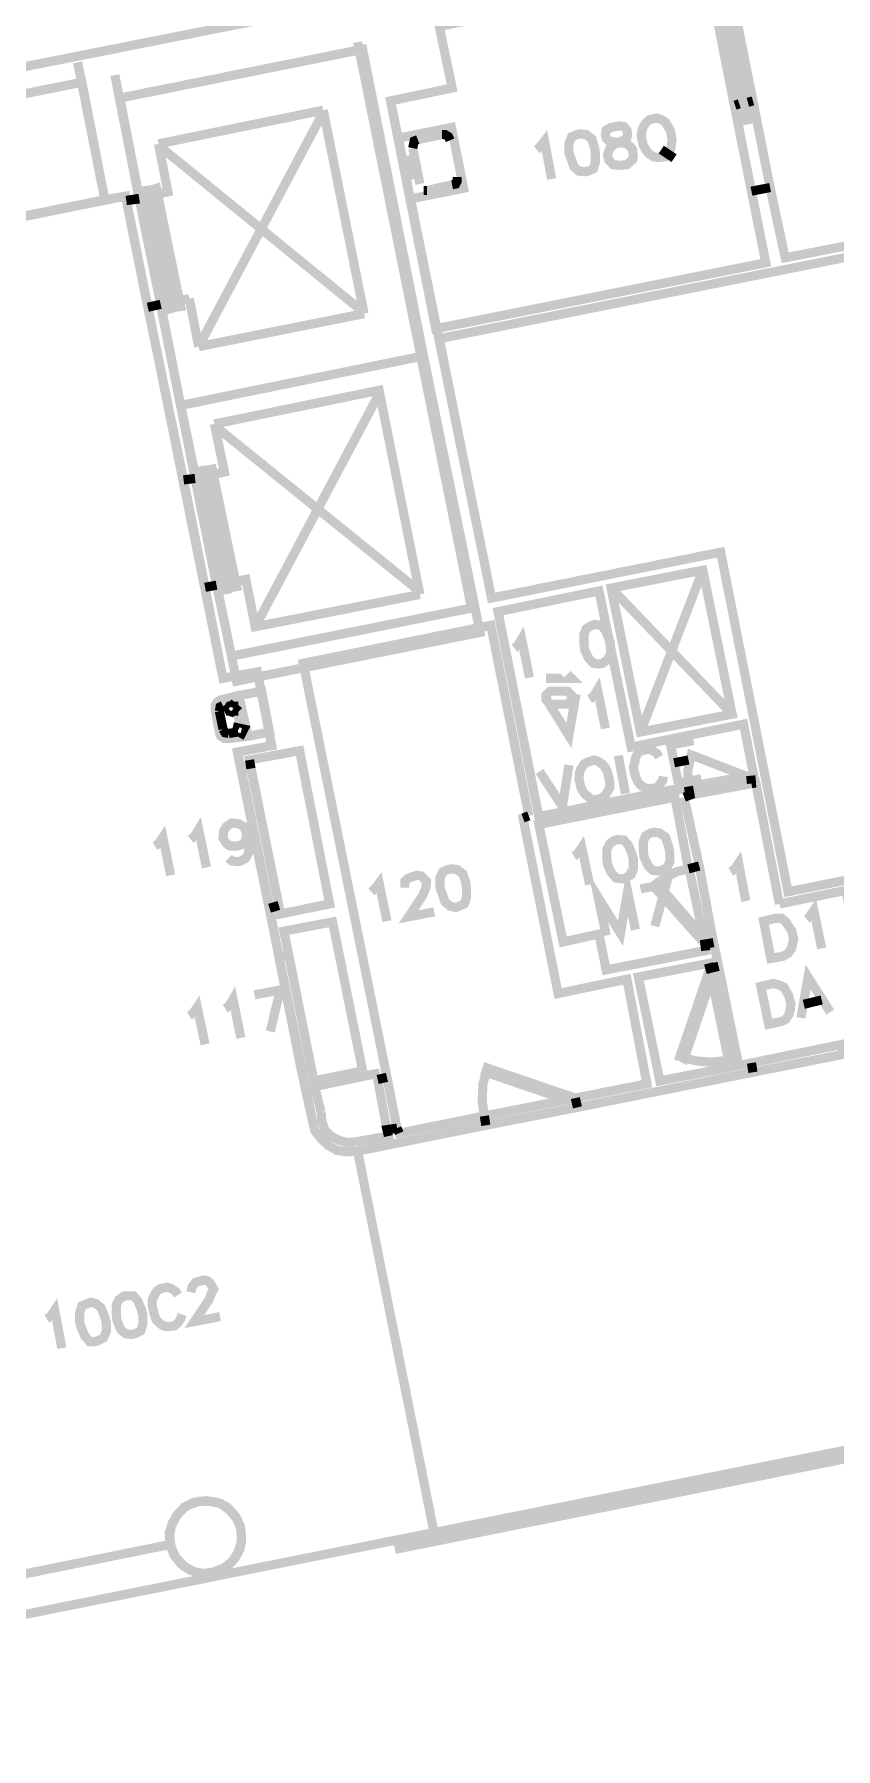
# Model space of a CAD drawing. Header units: millimetres. Extents: x 80 to 209, y 131 to 194.
# Drawn here: x 103.74 to 123.48, y 130.74 to 172.95 of the extents above; entities that cross this region are included whole.
import ezdxf

# ---------------------------------------------------------------- set-up
doc = ezdxf.new("R2010")
doc.units = ezdxf.units.MM
doc.layers.add('P', color=7, linetype='Continuous')

msp = doc.modelspace()

# ---------------------------------------------------------------- linework, layer by layer
at = {"layer": 'P', "const_width": 0.226}
for points in [[(80.17, 167.525), (87.665, 130.869), (208.864, 155.134), (208.774, 183.885), (199.619, 183.885), (199.619, 194.239), (191.047, 194.239), (191.047, 186.567), (176.213, 186.567), (80.17, 167.525), (80.17, 167.525)], [(127.159, 170.039), (127.476, 170.109), (127.811, 168.381), (128.588, 168.54), (130.845, 168.998), (133.421, 169.51), (131.939, 176.812), (120.791, 174.572), (121.444, 171.309), (121.867, 169.175), (122.238, 167.446), (127.476, 168.469), (127.159, 170.039), (127.159, 170.039)], [(121.761, 167.323), (121.408, 169.086), (120.985, 171.203), (120.333, 174.484), (113.718, 173.143), (114.035, 171.626), (112.518, 171.309), (113.63, 165.7), (121.761, 167.323), (121.761, 167.323)], [(120.985, 171.203), (120.333, 174.484)], [(120.985, 171.203), (121.444, 171.309), (120.791, 174.572)], [(120.879, 173.478), (120.685, 173.426), (121.109, 171.238)], [(121.32, 171.274), (120.879, 173.478)], [(113.718, 173.143), (114.035, 171.626), (112.518, 171.309), (115.006, 159.068), (120.65, 160.196), (122.308, 151.836), (125.571, 152.488)], [(113.718, 173.143), (114.035, 171.626), (112.518, 171.309)], [(112.518, 171.309), (114.035, 171.626), (113.718, 173.143)], [(113.718, 173.143), (114.035, 171.626), (112.518, 171.309)], [(120.897, 173.09), (121.338, 170.85), (121.25, 170.833), (120.791, 173.09), (120.897, 173.09), (120.897, 173.09)], [(113.33, 165.029), (111.831, 172.579), (105.851, 171.379), (106.398, 168.575), (106.927, 165.947), (107.35, 163.812), (113.33, 165.029), (113.33, 165.029)], [(114.512, 158.821), (111.707, 172.755)], [(104.81, 172.261), (105.481, 168.875)], [(105.481, 168.875), (104.916, 171.768), (96.926, 170.162), (97.525, 167.27), (105.481, 168.875), (105.481, 168.875)], [(106.327, 168.892), (105.728, 171.944)], [(113.63, 165.7), (112.518, 171.309)], [(121.32, 171.274), (121.444, 171.309)], [(106.803, 170.251), (110.86, 171.08)], [(110.86, 171.027), (107.791, 165.259)], [(110.86, 171.08), (111.866, 166.07)], [(118.904, 170.85), (118.816, 170.78), (118.745, 170.674), (118.71, 170.568), (118.692, 170.445), (118.745, 170.215), (118.816, 170.092), (118.886, 170.004), (118.992, 169.933), (119.098, 169.915), (119.274, 169.933), (119.345, 170.004), (119.415, 170.109), (119.433, 170.215), (119.451, 170.356), (119.415, 170.568), (119.345, 170.692), (119.292, 170.78), (119.186, 170.85), (119.08, 170.886), (118.904, 170.85), (118.904, 170.85)], [(121.003, 171.203), (121.109, 171.238)], [(112.995, 168.892), (112.713, 170.392), (114.018, 170.656), (114.318, 169.157), (112.995, 168.892), (112.995, 168.892)], [(113.189, 170.356), (113.788, 170.48)], [(113.983, 170.339), (113.947, 170.427), (113.859, 170.48), (113.788, 170.48)], [(116.117, 170.109), (116.187, 170.162), (116.311, 170.321), (116.487, 169.386)], [(117.105, 170.48), (116.981, 170.427), (116.911, 170.251), (116.911, 170.021), (116.963, 169.898), (117.034, 169.686), (117.158, 169.58), (117.299, 169.563), (117.387, 169.58), (117.51, 169.633), (117.563, 169.792), (117.563, 170.021), (117.546, 170.145), (117.475, 170.374), (117.334, 170.48), (117.193, 170.498), (117.105, 170.48), (117.105, 170.48)], [(117.951, 170.656), (117.828, 170.586), (117.81, 170.48), (117.828, 170.392), (117.898, 170.321), (118.004, 170.303), (118.163, 170.268), (118.304, 170.268), (118.428, 170.18), (118.48, 170.109), (118.498, 169.968), (118.48, 169.863), (118.339, 169.739), (118.145, 169.721), (118.004, 169.739), (117.898, 169.845), (117.863, 169.968), (117.898, 170.092), (117.951, 170.18), (118.075, 170.268), (118.251, 170.339), (118.339, 170.392), (118.357, 170.498), (118.339, 170.586), (118.269, 170.674), (118.145, 170.692), (117.951, 170.656), (117.951, 170.656)], [(106.327, 168.91), (107.033, 169.069), (106.803, 170.251)], [(106.803, 170.215), (111.831, 166.123)], [(113.189, 170.356), (113.101, 170.321), (113.065, 170.145)], [(113.242, 169.263), (113.065, 170.145)], [(119.186, 170.109), (119.503, 169.898)], [(112.977, 169.474), (112.924, 169.845), (112.995, 169.863), (113.083, 169.492), (112.977, 169.474), (112.977, 169.474)], [(114.035, 169.245), (113.418, 169.104)], [(114.035, 169.245), (114.124, 169.263), (114.159, 169.333), (114.159, 169.439)], [(121.867, 169.175), (121.408, 169.086)], [(127.476, 168.469), (122.238, 167.446), (121.867, 169.175)], [(109.59, 155.434), (109.238, 157.251), (108.391, 157.092), (105.992, 168.963), (97.014, 167.164), (101.283, 146.156), (93.821, 144.657), (95.056, 138.589), (98.989, 138.624)], [(105.481, 168.875), (97.525, 167.27)], [(105.481, 168.875), (105.992, 168.963), (106.01, 168.857)], [(106.01, 168.857), (106.327, 168.91)], [(106.01, 168.857), (106.327, 168.892)], [(106.01, 168.857), (106.539, 166.229)], [(106.803, 167.658), (107.103, 166.194), (106.892, 166.141), (106.592, 167.605), (106.803, 167.658), (106.504, 169.104), (106.292, 169.069), (106.592, 167.605), (106.803, 167.658), (106.803, 167.658)], [(106.856, 166.299), (106.327, 168.892)], [(106.751, 169.157), (106.645, 169.122), (106.945, 167.675), (107.05, 167.693), (106.751, 169.157), (106.751, 169.157)], [(113.33, 169.104), (113.418, 169.104)], [(121.408, 169.086), (121.761, 167.323), (113.63, 165.7)], [(127.741, 156.986), (127.071, 160.214), (128.729, 160.567), (128.658, 160.902), (128.129, 163.513), (127.212, 168.152), (113.718, 165.453), (115.006, 159.068), (120.65, 160.196), (122.308, 151.836), (125.571, 152.488), (126.33, 148.678)], [(113.718, 165.453), (127.212, 168.152), (128.129, 163.513)], [(107.35, 166.247), (107.227, 166.229), (106.945, 167.675), (107.05, 167.693), (107.35, 166.247), (107.35, 166.247)], [(106.856, 166.299), (106.539, 166.229), (106.856, 166.299), (106.856, 166.299)], [(106.856, 166.299), (106.539, 166.229)], [(107.421, 161.978), (106.539, 166.229)], [(107.421, 161.978), (106.539, 166.229)], [(107.421, 161.978), (106.539, 166.229)], [(107.562, 166.441), (106.856, 166.299)], [(107.703, 162.013), (106.856, 166.264)], [(107.703, 162.013), (106.856, 166.264)], [(107.703, 162.013), (106.856, 166.264)], [(107.791, 165.259), (107.562, 166.441)], [(111.866, 166.07), (107.791, 165.259)], [(111.866, 166.07), (107.791, 165.259)], [(111.866, 166.07), (107.791, 165.259)], [(115.006, 159.068), (113.718, 165.453)], [(115.006, 159.068), (113.718, 165.453)], [(115.006, 159.068), (113.718, 165.453)], [(114.723, 158.221), (113.33, 165.029), (107.35, 163.812), (107.791, 161.696), (108.303, 159.068), (108.726, 157.021), (114.723, 158.221), (114.723, 158.221)], [(108.179, 163.354), (112.236, 164.183), (113.242, 159.156)], [(112.254, 164.13), (109.185, 158.362)], [(112.254, 164.13), (109.185, 158.362)], [(112.254, 164.13), (109.185, 158.362)], [(107.703, 162.013), (108.426, 162.172), (108.179, 163.354)], [(108.197, 163.301), (113.242, 159.226)], [(108.197, 163.301), (113.242, 159.226)], [(108.197, 163.301), (113.242, 159.226)], [(107.421, 161.978), (107.703, 162.013)], [(107.421, 161.978), (107.703, 162.013)], [(107.421, 161.978), (107.703, 162.013)], [(108.179, 160.743), (108.479, 159.279), (108.285, 159.244), (107.985, 160.708), (108.179, 160.743), (107.897, 162.207), (107.685, 162.172), (107.985, 160.708), (108.179, 160.743), (108.179, 160.743)], [(108.179, 160.743), (108.479, 159.279), (108.285, 159.244), (107.985, 160.708), (108.179, 160.743), (107.897, 162.207), (107.685, 162.172), (107.985, 160.708), (108.179, 160.743), (108.179, 160.743)], [(108.179, 160.743), (108.479, 159.279), (108.285, 159.244), (107.985, 160.708), (108.179, 160.743), (107.897, 162.207), (107.685, 162.172), (107.985, 160.708), (108.179, 160.743), (108.179, 160.743)], [(107.703, 162.013), (108.232, 159.385)], [(108.126, 162.243), (108.021, 162.225), (108.32, 160.778), (108.426, 160.796), (108.126, 162.243), (108.126, 162.243)], [(108.126, 162.243), (108.021, 162.225), (108.32, 160.778), (108.426, 160.796), (108.126, 162.243), (108.126, 162.243)], [(108.126, 162.243), (108.021, 162.225), (108.32, 160.778), (108.426, 160.796), (108.126, 162.243), (108.126, 162.243)], [(107.95, 159.332), (107.421, 161.978)], [(108.726, 159.35), (108.62, 159.332), (108.32, 160.778), (108.426, 160.796), (108.726, 159.35), (108.726, 159.35)], [(108.726, 159.35), (108.62, 159.332), (108.32, 160.778), (108.426, 160.796), (108.726, 159.35), (108.726, 159.35)], [(108.726, 159.35), (108.62, 159.332), (108.32, 160.778), (108.426, 160.796), (108.726, 159.35), (108.726, 159.35)], [(115.006, 159.068), (120.65, 160.196)], [(115.006, 159.068), (120.65, 160.196)], [(122.308, 151.836), (120.65, 160.196)], [(122.308, 151.836), (120.65, 160.196)], [(107.95, 159.332), (108.232, 159.385), (108.955, 159.526)], [(108.708, 159.473), (108.955, 159.526), (109.185, 158.362)], [(108.708, 159.473), (108.955, 159.526), (109.185, 158.362)], [(113.242, 159.156), (109.185, 158.362), (108.955, 159.526)], [(117.951, 159.314), (118.674, 155.769), (120.932, 156.21), (120.209, 159.755), (117.951, 159.314), (117.951, 159.314)], [(117.951, 159.314), (120.209, 159.755)], [(117.951, 159.314), (120.209, 159.755)], [(118.674, 155.769), (120.209, 159.755)], [(118.674, 155.769), (120.209, 159.755)], [(120.209, 159.755), (120.932, 156.21)], [(120.209, 159.755), (120.932, 156.21)], [(107.95, 159.332), (108.232, 159.385)], [(107.95, 159.332), (108.232, 159.385)], [(108.391, 157.092), (107.95, 159.332)], [(108.391, 157.092), (107.95, 159.332)], [(108.391, 157.092), (107.95, 159.332)], [(108.391, 157.092), (107.95, 159.332)], [(108.391, 157.092), (107.95, 159.332)], [(108.391, 157.092), (107.95, 159.332)], [(108.232, 159.385), (108.603, 157.639), (114.512, 158.821)], [(108.232, 159.385), (108.603, 157.639), (114.512, 158.821)], [(108.232, 159.385), (108.603, 157.639), (114.512, 158.821)], [(169.933, 159.279), (169.492, 159.209), (169.915, 157.127), (162.348, 155.628), (146.262, 152.382), (134.549, 150.036), (132.309, 149.578), (131.233, 149.366), (129.064, 148.943), (128.87, 148.89), (126.7, 148.449), (126.383, 148.396), (123.666, 147.832), (121.444, 147.391), (117.122, 146.526), (114.864, 146.085), (111.707, 145.45), (113.63, 135.855), (128.305, 138.8), (145.591, 142.275), (145.574, 142.452), (145.344, 142.416)], [(117.651, 159.244), (118.445, 155.399), (121.214, 155.963), (121.461, 154.711), (116.17, 153.688), (115.164, 158.732), (117.651, 159.244), (117.651, 159.244)], [(115.164, 158.732), (117.651, 159.244)], [(115.164, 158.732), (117.651, 159.244)], [(118.445, 155.399), (117.651, 159.244)], [(118.445, 155.399), (117.651, 159.244)], [(117.951, 159.314), (120.932, 156.21)], [(118.674, 155.769), (117.951, 159.314), (118.674, 155.769), (118.674, 155.769)], [(117.951, 159.314), (120.932, 156.21)], [(118.674, 155.769), (117.951, 159.314), (118.674, 155.769), (118.674, 155.769)], [(116.17, 153.688), (115.164, 158.732)], [(116.17, 153.688), (115.164, 158.732)], [(110.808, 146.403), (110.649, 147.038), (112.148, 147.355), (112.201, 147.214), (112.43, 147.267), (110.367, 157.462), (114.988, 158.397), (115.923, 153.705)], [(110.367, 157.462), (114.988, 158.397)], [(110.367, 157.462), (114.988, 158.397)], [(110.367, 157.462), (114.988, 158.397)], [(114.988, 158.397), (115.923, 153.705)], [(114.988, 158.397), (115.923, 153.705)], [(115.57, 157.833), (115.641, 157.886), (115.746, 158.062), (115.94, 157.11)], [(115.57, 157.833), (115.641, 157.886), (115.746, 158.062), (115.94, 157.11)], [(115.57, 157.833), (115.641, 157.886), (115.746, 158.062), (115.94, 157.11)], [(115.57, 157.833), (115.641, 157.886), (115.746, 158.062), (115.94, 157.11)], [(117.475, 158.397), (117.334, 158.309), (117.281, 158.168), (117.281, 157.939), (117.299, 157.798), (117.387, 157.603), (117.51, 157.462), (117.634, 157.445), (117.74, 157.462), (117.863, 157.551), (117.934, 157.692), (117.934, 157.939), (117.898, 158.062), (117.81, 158.274), (117.704, 158.397), (117.546, 158.415), (117.475, 158.397), (117.475, 158.397)], [(117.475, 158.397), (117.334, 158.309), (117.281, 158.168), (117.281, 157.939), (117.299, 157.798), (117.387, 157.603), (117.51, 157.462), (117.634, 157.445), (117.74, 157.462), (117.863, 157.551), (117.934, 157.692), (117.934, 157.939), (117.898, 158.062), (117.81, 158.274), (117.704, 158.397), (117.546, 158.415), (117.475, 158.397), (117.475, 158.397)], [(117.475, 158.397), (117.334, 158.309), (117.281, 158.168), (117.281, 157.939), (117.299, 157.798), (117.387, 157.603), (117.51, 157.462), (117.634, 157.445), (117.74, 157.462), (117.863, 157.551), (117.934, 157.692), (117.934, 157.939), (117.898, 158.062), (117.81, 158.274), (117.704, 158.397), (117.546, 158.415), (117.475, 158.397), (117.475, 158.397)], [(117.475, 158.397), (117.334, 158.309), (117.281, 158.168), (117.281, 157.939), (117.299, 157.798), (117.387, 157.603), (117.51, 157.462), (117.634, 157.445), (117.74, 157.462), (117.863, 157.551), (117.934, 157.692), (117.934, 157.939), (117.898, 158.062), (117.81, 158.274), (117.704, 158.397), (117.546, 158.415), (117.475, 158.397), (117.475, 158.397)], [(112.43, 147.267), (110.367, 157.462)], [(112.43, 147.267), (110.367, 157.462)], [(112.43, 147.267), (110.367, 157.462)], [(108.744, 155.275), (109.59, 155.434), (109.238, 157.251), (108.391, 157.092)], [(108.391, 157.092), (109.238, 157.251), (109.59, 155.434), (108.744, 155.275)], [(108.744, 155.275), (109.59, 155.434), (109.238, 157.251), (108.391, 157.092)], [(108.391, 157.092), (109.238, 157.251), (109.59, 155.434), (108.744, 155.275)], [(108.744, 155.275), (109.59, 155.434), (109.238, 157.251), (108.391, 157.092)], [(108.391, 157.092), (109.238, 157.251), (109.59, 155.434), (108.744, 155.275)], [(116.875, 157.198), (116.981, 157.092), (116.346, 157.092)], [(117.422, 156.58), (117.51, 156.633), (117.616, 156.81), (117.81, 155.857)], [(117.422, 156.58), (117.51, 156.633), (117.616, 156.81), (117.81, 155.857)], [(117.422, 156.58), (117.51, 156.633), (117.616, 156.81), (117.81, 155.857)], [(117.422, 156.58), (117.51, 156.633), (117.616, 156.81), (117.81, 155.857)], [(108.779, 156.669), (108.338, 156.563), (108.25, 156.51), (108.197, 156.422), (108.197, 156.333), (108.303, 155.751), (108.338, 155.663), (108.426, 155.61), (108.532, 155.61), (109.008, 155.663), (109.538, 155.769), (109.343, 156.774), (108.779, 156.669), (109.008, 155.663)], [(108.779, 156.669), (108.338, 156.563), (108.25, 156.51), (108.197, 156.422), (108.197, 156.333), (108.303, 155.751), (108.338, 155.663), (108.426, 155.61), (108.532, 155.61), (109.008, 155.663), (109.538, 155.769), (109.343, 156.774), (108.779, 156.669), (109.008, 155.663)], [(108.779, 156.669), (108.338, 156.563), (108.25, 156.51), (108.197, 156.422), (108.197, 156.333), (108.303, 155.751), (108.338, 155.663), (108.426, 155.61), (108.532, 155.61), (109.008, 155.663), (109.538, 155.769), (109.343, 156.774), (108.779, 156.669), (109.008, 155.663)], [(108.391, 156.422), (108.691, 156.51), (108.832, 155.857)], [(108.391, 156.422), (108.691, 156.51), (108.832, 155.857)], [(108.391, 156.422), (108.691, 156.51), (108.832, 155.857)], [(116.346, 156.669), (116.452, 156.774), (116.875, 156.774), (116.981, 156.669), (116.981, 156.563), (116.875, 156.457), (116.452, 156.457), (116.346, 156.563), (116.346, 156.669), (116.346, 156.669)], [(116.364, 156.563), (116.911, 155.681), (117.087, 156.704)], [(116.364, 156.563), (116.911, 155.681), (117.087, 156.704)], [(116.364, 156.563), (116.911, 155.681), (117.087, 156.704)], [(116.364, 156.563), (116.911, 155.681), (117.087, 156.704)], [(108.391, 156.422), (108.32, 156.386), (108.303, 156.281)], [(108.391, 156.422), (108.32, 156.386), (108.303, 156.281)], [(108.391, 156.422), (108.32, 156.386), (108.303, 156.281)], [(108.391, 155.84), (108.303, 156.281)], [(108.391, 155.84), (108.303, 156.281)], [(108.391, 155.84), (108.303, 156.281)], [(108.603, 156.263), (108.691, 156.351), (108.603, 156.422), (108.514, 156.351), (108.55, 156.281), (108.656, 156.281), (108.656, 156.404), (108.55, 156.404), (108.514, 156.351), (108.55, 156.281), (108.656, 156.281), (108.656, 156.404), (108.55, 156.404), (108.514, 156.351), (108.55, 156.281), (108.603, 156.263), (108.603, 156.263)], [(120.932, 156.21), (118.674, 155.769)], [(120.932, 156.21), (118.674, 155.769)], [(108.391, 155.84), (108.444, 155.751), (108.532, 155.734)], [(108.391, 155.84), (108.444, 155.751), (108.532, 155.734)], [(108.391, 155.84), (108.444, 155.751), (108.532, 155.734)], [(108.761, 155.769), (108.532, 155.734)], [(108.761, 155.769), (108.532, 155.734)], [(108.761, 155.769), (108.532, 155.734)], [(108.903, 155.84), (108.85, 155.734), (108.726, 155.804), (108.744, 155.875), (108.903, 155.84), (108.903, 155.84)], [(108.903, 155.84), (108.85, 155.734), (108.726, 155.804), (108.744, 155.875), (108.903, 155.84), (108.903, 155.84)], [(108.903, 155.84), (108.85, 155.734), (108.726, 155.804), (108.744, 155.875), (108.903, 155.84), (108.903, 155.84)], [(121.214, 155.963), (118.445, 155.399)], [(121.214, 155.963), (118.445, 155.399)], [(121.214, 155.963), (121.461, 154.711), (121.391, 154.693)], [(121.214, 155.963), (121.461, 154.711), (121.391, 154.693)], [(110.596, 146.191), (108.744, 155.275), (109.59, 155.434)], [(109.079, 154.869), (108.85, 154.817), (108.744, 155.275)], [(109.079, 154.869), (108.85, 154.817), (108.744, 155.275)], [(109.079, 154.869), (108.85, 154.817), (108.744, 155.275)], [(111.019, 151.536), (109.802, 151.289), (109.044, 155.081), (110.278, 155.31), (111.019, 151.536), (111.019, 151.536)], [(109.044, 155.081), (110.278, 155.31)], [(109.044, 155.081), (110.278, 155.31)], [(109.044, 155.081), (110.278, 155.31)], [(111.019, 151.536), (110.278, 155.31)], [(111.019, 151.536), (110.278, 155.31)], [(111.019, 151.536), (110.278, 155.31)], [(119.133, 155.152), (119.08, 155.24), (118.974, 155.31), (118.886, 155.346), (118.692, 155.31), (118.604, 155.24), (118.551, 155.134), (118.533, 155.028), (118.498, 154.905), (118.551, 154.675), (118.604, 154.552), (118.674, 154.464), (118.78, 154.393), (118.886, 154.376), (119.08, 154.393), (119.133, 154.464), (119.221, 154.57), (119.239, 154.675)], [(119.133, 155.152), (119.08, 155.24), (118.974, 155.31), (118.886, 155.346), (118.692, 155.31), (118.604, 155.24), (118.551, 155.134), (118.533, 155.028), (118.498, 154.905), (118.551, 154.675), (118.604, 154.552), (118.674, 154.464), (118.78, 154.393), (118.886, 154.376), (119.08, 154.393), (119.133, 154.464), (119.221, 154.57), (119.239, 154.675)], [(119.609, 154.499), (119.415, 155.452), (119.98, 155.557)], [(119.609, 154.499), (119.415, 155.452), (119.98, 155.557)], [(119.927, 155.205), (121.338, 154.658), (119.927, 155.205), (119.839, 154.817), (119.856, 154.428)], [(119.927, 155.205), (121.338, 154.658), (119.927, 155.205), (119.839, 154.817), (119.856, 154.428)], [(109.538, 151.43), (108.85, 154.817)], [(109.538, 151.43), (108.85, 154.817)], [(109.538, 151.43), (108.85, 154.817)], [(109.079, 154.869), (109.044, 155.081)], [(109.079, 154.869), (109.044, 155.081)], [(109.079, 154.869), (109.044, 155.081)], [(109.767, 151.5), (109.079, 154.869)], [(109.767, 151.5), (109.079, 154.869)], [(109.767, 151.5), (109.079, 154.869)], [(116.187, 154.799), (116.752, 153.935), (116.911, 154.958)], [(116.187, 154.799), (116.752, 153.935), (116.911, 154.958)], [(117.369, 155.028), (117.281, 154.975), (117.21, 154.869), (117.175, 154.781), (117.158, 154.623), (117.21, 154.393), (117.281, 154.27), (117.334, 154.217), (117.44, 154.129), (117.546, 154.093), (117.722, 154.146), (117.81, 154.217), (117.863, 154.305), (117.916, 154.393), (117.916, 154.552), (117.863, 154.781), (117.81, 154.887), (117.74, 154.975), (117.634, 155.046), (117.528, 155.081), (117.369, 155.028), (117.369, 155.028)], [(117.369, 155.028), (117.281, 154.975), (117.21, 154.869), (117.175, 154.781), (117.158, 154.623), (117.21, 154.393), (117.281, 154.27), (117.334, 154.217), (117.44, 154.129), (117.546, 154.093), (117.722, 154.146), (117.81, 154.217), (117.863, 154.305), (117.916, 154.393), (117.916, 154.552), (117.863, 154.781), (117.81, 154.887), (117.74, 154.975), (117.634, 155.046), (117.528, 155.081), (117.369, 155.028), (117.369, 155.028)], [(118.128, 155.187), (118.304, 154.252)], [(118.128, 155.187), (118.304, 154.252)], [(119.503, 155.011), (119.856, 155.081)], [(119.503, 155.011), (119.856, 155.081)], [(119.856, 154.428), (116.17, 153.688)], [(119.856, 154.428), (116.17, 153.688)], [(119.609, 154.499), (120.174, 154.623)], [(119.609, 154.499), (120.174, 154.623)], [(119.856, 154.428), (119.892, 154.217), (119.75, 154.164)], [(119.856, 154.428), (119.892, 154.217), (119.75, 154.164)], [(121.391, 154.693), (119.856, 154.428)], [(119.892, 154.217), (121.408, 154.499)], [(121.408, 154.499), (121.391, 154.693)], [(121.408, 154.499), (121.391, 154.693)], [(121.408, 154.499), (121.514, 154.517), (122.096, 151.536)], [(121.514, 154.517), (121.408, 154.499)], [(121.514, 154.517), (122.096, 151.536)], [(119.856, 152.4), (119.521, 154.164), (116.17, 153.494), (116.769, 150.601), (117.651, 150.795), (117.828, 149.913), (120.28, 150.389), (120.262, 150.548), (119.874, 152.4), (119.856, 152.4), (119.856, 152.4)], [(116.17, 153.494), (119.521, 154.164)], [(116.17, 153.494), (119.521, 154.164)], [(119.521, 154.164), (119.856, 152.4)], [(119.521, 154.164), (119.856, 152.4), (120.121, 152.471), (119.75, 154.164)], [(119.75, 154.164), (120.121, 152.471)], [(107.597, 153.123), (107.685, 153.194), (107.791, 153.37), (107.985, 152.435)], [(107.597, 153.123), (107.685, 153.194), (107.791, 153.37), (107.985, 152.435)], [(107.597, 153.123), (107.685, 153.194), (107.791, 153.37), (107.985, 152.435)], [(107.597, 153.123), (107.685, 153.194), (107.791, 153.37), (107.985, 152.435)], [(115.923, 153.705), (115.782, 153.652), (116.646, 149.331), (118.339, 149.684), (118.833, 147.108), (112.73, 145.891), (112.677, 146.015), (112.43, 145.979), (112.466, 145.821), (111.672, 145.68)], [(115.923, 153.705), (115.782, 153.652)], [(115.923, 153.705), (115.782, 153.652)], [(115.782, 153.652), (116.646, 149.331)], [(115.782, 153.652), (116.646, 149.331)], [(106.715, 152.964), (106.803, 153.017), (106.909, 153.176), (107.103, 152.241)], [(106.715, 152.964), (106.803, 153.017), (106.909, 153.176), (107.103, 152.241)], [(106.715, 152.964), (106.803, 153.017), (106.909, 153.176), (107.103, 152.241)], [(106.715, 152.964), (106.803, 153.017), (106.909, 153.176), (107.103, 152.241)], [(108.973, 153.282), (108.955, 153.123), (108.903, 153.017), (108.761, 152.964), (108.567, 152.964), (108.479, 153.017), (108.391, 153.158), (108.409, 153.335), (108.479, 153.441), (108.603, 153.529), (108.779, 153.511), (108.903, 153.441), (108.973, 153.282), (109.026, 153.035), (109.026, 152.806), (108.955, 152.665), (108.832, 152.594), (108.744, 152.576), (108.603, 152.594), (108.532, 152.665)], [(108.973, 153.282), (108.955, 153.123), (108.903, 153.017), (108.761, 152.964), (108.567, 152.964), (108.479, 153.017), (108.391, 153.158), (108.409, 153.335), (108.479, 153.441), (108.603, 153.529), (108.779, 153.511), (108.903, 153.441), (108.973, 153.282), (109.026, 153.035), (109.026, 152.806), (108.955, 152.665), (108.832, 152.594), (108.744, 152.576), (108.603, 152.594), (108.532, 152.665)], [(108.973, 153.282), (108.955, 153.123), (108.903, 153.017), (108.761, 152.964), (108.567, 152.964), (108.479, 153.017), (108.391, 153.158), (108.409, 153.335), (108.479, 153.441), (108.603, 153.529), (108.779, 153.511), (108.903, 153.441), (108.973, 153.282), (109.026, 153.035), (109.026, 152.806), (108.955, 152.665), (108.832, 152.594), (108.744, 152.576), (108.603, 152.594), (108.532, 152.665)], [(108.973, 153.282), (108.955, 153.123), (108.903, 153.017), (108.761, 152.964), (108.567, 152.964), (108.479, 153.017), (108.391, 153.158), (108.409, 153.335), (108.479, 153.441), (108.603, 153.529), (108.779, 153.511), (108.903, 153.441), (108.973, 153.282), (109.026, 153.035), (109.026, 152.806), (108.955, 152.665), (108.832, 152.594), (108.744, 152.576), (108.603, 152.594), (108.532, 152.665)], [(117.651, 150.795), (116.769, 150.601), (116.17, 153.494)], [(117.651, 150.795), (116.769, 150.601), (116.17, 153.494)], [(118.039, 153.106), (117.916, 153.017), (117.845, 152.876), (117.845, 152.647), (117.863, 152.506), (117.951, 152.312), (118.075, 152.171), (118.233, 152.153), (118.304, 152.171), (118.445, 152.259), (118.498, 152.4), (118.498, 152.647), (118.463, 152.77), (118.375, 152.982), (118.269, 153.106), (118.128, 153.123), (118.039, 153.106), (118.039, 153.106)], [(118.039, 153.106), (117.916, 153.017), (117.845, 152.876), (117.845, 152.647), (117.863, 152.506), (117.951, 152.312), (118.075, 152.171), (118.233, 152.153), (118.304, 152.171), (118.445, 152.259), (118.498, 152.4), (118.498, 152.647), (118.463, 152.77), (118.375, 152.982), (118.269, 153.106), (118.128, 153.123), (118.039, 153.106), (118.039, 153.106)], [(118.039, 153.106), (117.916, 153.017), (117.845, 152.876), (117.845, 152.647), (117.863, 152.506), (117.951, 152.312), (118.075, 152.171), (118.233, 152.153), (118.304, 152.171), (118.445, 152.259), (118.498, 152.4), (118.498, 152.647), (118.463, 152.77), (118.375, 152.982), (118.269, 153.106), (118.128, 153.123), (118.039, 153.106), (118.039, 153.106)], [(118.039, 153.106), (117.916, 153.017), (117.845, 152.876), (117.845, 152.647), (117.863, 152.506), (117.951, 152.312), (118.075, 152.171), (118.233, 152.153), (118.304, 152.171), (118.445, 152.259), (118.498, 152.4), (118.498, 152.647), (118.463, 152.77), (118.375, 152.982), (118.269, 153.106), (118.128, 153.123), (118.039, 153.106), (118.039, 153.106)], [(118.921, 153.282), (118.798, 153.211), (118.745, 153.07), (118.745, 152.841), (118.763, 152.682), (118.868, 152.471), (118.974, 152.365), (119.115, 152.347), (119.204, 152.365), (119.327, 152.435), (119.398, 152.576), (119.398, 152.806), (119.362, 152.964), (119.292, 153.176), (119.151, 153.282), (119.01, 153.3), (118.921, 153.282), (118.921, 153.282)], [(118.921, 153.282), (118.798, 153.211), (118.745, 153.07), (118.745, 152.841), (118.763, 152.682), (118.868, 152.471), (118.974, 152.365), (119.115, 152.347), (119.204, 152.365), (119.327, 152.435), (119.398, 152.576), (119.398, 152.806), (119.362, 152.964), (119.292, 153.176), (119.151, 153.282), (119.01, 153.3), (118.921, 153.282), (118.921, 153.282)], [(118.921, 153.282), (118.798, 153.211), (118.745, 153.07), (118.745, 152.841), (118.763, 152.682), (118.868, 152.471), (118.974, 152.365), (119.115, 152.347), (119.204, 152.365), (119.327, 152.435), (119.398, 152.576), (119.398, 152.806), (119.362, 152.964), (119.292, 153.176), (119.151, 153.282), (119.01, 153.3), (118.921, 153.282), (118.921, 153.282)], [(118.921, 153.282), (118.798, 153.211), (118.745, 153.07), (118.745, 152.841), (118.763, 152.682), (118.868, 152.471), (118.974, 152.365), (119.115, 152.347), (119.204, 152.365), (119.327, 152.435), (119.398, 152.576), (119.398, 152.806), (119.362, 152.964), (119.292, 153.176), (119.151, 153.282), (119.01, 153.3), (118.921, 153.282), (118.921, 153.282)], [(117.034, 152.718), (117.122, 152.77), (117.228, 152.929), (117.422, 152.012)], [(117.034, 152.718), (117.122, 152.77), (117.228, 152.929), (117.422, 152.012)], [(117.034, 152.718), (117.122, 152.77), (117.228, 152.929), (117.422, 152.012)], [(117.034, 152.718), (117.122, 152.77), (117.228, 152.929), (117.422, 152.012)], [(120.897, 152.329), (120.985, 152.382), (121.091, 152.541), (121.267, 151.606)], [(120.897, 152.329), (120.985, 152.382), (121.091, 152.541), (121.267, 151.606)], [(120.897, 152.329), (120.985, 152.382), (121.091, 152.541), (121.267, 151.606)], [(120.897, 152.329), (120.985, 152.382), (121.091, 152.541), (121.267, 151.606)], [(113.93, 152.382), (113.806, 152.329), (113.736, 152.171), (113.736, 151.941), (113.788, 151.8), (113.859, 151.589), (113.983, 151.483), (114.124, 151.448), (114.212, 151.483), (114.335, 151.536), (114.388, 151.694), (114.388, 151.924), (114.371, 152.065), (114.3, 152.277), (114.159, 152.382), (114.035, 152.4), (113.93, 152.382), (113.93, 152.382)], [(113.93, 152.382), (113.806, 152.329), (113.736, 152.171), (113.736, 151.941), (113.788, 151.8), (113.859, 151.589), (113.983, 151.483), (114.124, 151.448), (114.212, 151.483), (114.335, 151.536), (114.388, 151.694), (114.388, 151.924), (114.371, 152.065), (114.3, 152.277), (114.159, 152.382), (114.035, 152.4), (113.93, 152.382), (113.93, 152.382)], [(117.828, 150.76), (117.634, 151.694), (118.181, 150.813), (118.357, 151.836), (118.551, 150.901)], [(117.828, 150.76), (117.634, 151.694), (118.181, 150.813), (118.357, 151.836), (118.551, 150.901)], [(117.828, 150.76), (117.634, 151.694), (118.181, 150.813), (118.357, 151.836), (118.551, 150.901)], [(117.828, 150.76), (117.634, 151.694), (118.181, 150.813), (118.357, 151.836), (118.551, 150.901)], [(119.874, 152.4), (119.556, 152.329), (119.274, 152.171), (118.992, 151.977)], [(119.874, 152.4), (119.556, 152.329), (119.274, 152.171), (118.992, 151.977)], [(120.121, 152.471), (119.856, 152.4)], [(120.262, 150.548), (119.874, 152.4)], [(120.121, 152.471), (120.474, 150.583)], [(122.308, 151.836), (125.571, 152.488)], [(122.308, 151.836), (125.571, 152.488)], [(112.042, 151.836), (112.13, 151.906), (112.236, 152.047), (112.43, 151.112)], [(112.042, 151.836), (112.13, 151.906), (112.236, 152.047), (112.43, 151.112)], [(112.871, 151.941), (112.871, 152.1), (112.924, 152.153), (112.995, 152.188), (113.171, 152.241), (113.277, 152.224), (113.33, 152.171), (113.4, 152.1), (113.4, 152.012), (113.383, 151.924), (113.312, 151.747), (112.959, 151.218), (113.594, 151.342)], [(112.871, 151.941), (112.871, 152.1), (112.924, 152.153), (112.995, 152.188), (113.171, 152.241), (113.277, 152.224), (113.33, 152.171), (113.4, 152.1), (113.4, 152.012), (113.383, 151.924), (113.312, 151.747), (112.959, 151.218), (113.594, 151.342)], [(119.027, 150.989), (119.309, 152.03), (118.674, 151.906)], [(119.027, 150.989), (119.309, 152.03), (118.674, 151.906)], [(119.027, 150.989), (119.309, 152.03), (118.674, 151.906)], [(119.027, 150.989), (119.309, 152.03), (118.674, 151.906)], [(118.992, 151.977), (119.08, 152.047), (120.333, 150.601), (120.262, 150.548), (118.992, 151.977), (118.992, 151.977)], [(118.992, 151.977), (119.08, 152.047), (120.333, 150.601), (120.262, 150.548), (118.992, 151.977), (118.992, 151.977)], [(122.096, 151.536), (123.737, 151.871), (124.001, 150.513)], [(122.096, 151.536), (123.737, 151.871)], [(109.767, 151.5), (109.538, 151.43)], [(109.767, 151.5), (109.538, 151.43)], [(109.767, 151.5), (109.538, 151.43)], [(111.019, 151.536), (109.802, 151.289), (109.767, 151.5)], [(111.019, 151.536), (109.802, 151.289), (109.767, 151.5)], [(111.019, 151.536), (109.802, 151.289), (109.767, 151.5)], [(122.767, 151.165), (122.837, 151.218), (122.943, 151.377), (123.137, 150.442)], [(122.767, 151.165), (122.837, 151.218), (122.943, 151.377), (123.137, 150.442)], [(122.767, 151.165), (122.837, 151.218), (122.943, 151.377), (123.137, 150.442)], [(122.767, 151.165), (122.837, 151.218), (122.943, 151.377), (123.137, 150.442)], [(110.014, 150.266), (109.767, 150.23), (109.538, 151.43)], [(110.014, 150.266), (109.767, 150.23), (109.538, 151.43)], [(110.014, 150.266), (109.767, 150.23), (109.538, 151.43)], [(111.09, 151.095), (109.89, 150.865), (110.014, 150.266)], [(111.09, 151.095), (109.89, 150.865), (110.014, 150.266)], [(111.09, 151.095), (109.89, 150.865), (110.014, 150.266)], [(111.831, 147.426), (110.631, 147.179), (109.89, 150.865), (111.09, 151.095), (111.831, 147.426), (111.831, 147.426)], [(111.831, 147.426), (111.09, 151.095)], [(111.831, 147.426), (111.09, 151.095)], [(111.831, 147.426), (111.09, 151.095)], [(121.885, 150.195), (121.708, 151.112), (121.991, 151.183), (122.149, 151.183), (122.255, 151.095), (122.308, 151.007), (122.396, 150.883), (122.449, 150.671), (122.414, 150.53), (122.396, 150.442), (122.308, 150.319), (122.185, 150.248), (121.885, 150.195), (121.885, 150.195)], [(121.885, 150.195), (121.708, 151.112), (121.991, 151.183), (122.149, 151.183), (122.255, 151.095), (122.308, 151.007), (122.396, 150.883), (122.449, 150.671), (122.414, 150.53), (122.396, 150.442), (122.308, 150.319), (122.185, 150.248), (121.885, 150.195), (121.885, 150.195)], [(121.885, 150.195), (121.708, 151.112), (121.991, 151.183), (122.149, 151.183), (122.255, 151.095), (122.308, 151.007), (122.396, 150.883), (122.449, 150.671), (122.414, 150.53), (122.396, 150.442), (122.308, 150.319), (122.185, 150.248), (121.885, 150.195), (121.885, 150.195)], [(121.885, 150.195), (121.708, 151.112), (121.991, 151.183), (122.149, 151.183), (122.255, 151.095), (122.308, 151.007), (122.396, 150.883), (122.449, 150.671), (122.414, 150.53), (122.396, 150.442), (122.308, 150.319), (122.185, 150.248), (121.885, 150.195), (121.885, 150.195)], [(120.28, 150.389), (117.828, 149.913), (117.651, 150.795)], [(120.28, 150.389), (117.828, 149.913), (117.651, 150.795)], [(110.314, 147.479), (109.767, 150.23)], [(110.314, 147.479), (109.767, 150.23)], [(110.314, 147.479), (109.767, 150.23)], [(110.561, 147.514), (110.014, 150.266)], [(110.561, 147.514), (110.014, 150.266)], [(110.561, 147.514), (110.014, 150.266)], [(120.474, 150.583), (120.262, 150.548), (120.28, 150.389)], [(120.474, 150.583), (120.262, 150.548), (120.28, 150.389)], [(120.597, 150.001), (120.474, 150.583)], [(120.597, 150.001), (120.474, 150.583)], [(120.35, 150.072), (118.622, 149.737), (119.151, 147.179), (120.879, 147.514), (120.35, 150.072), (120.35, 150.072)], [(118.622, 149.737), (120.35, 150.072)], [(118.622, 149.737), (120.35, 150.072)], [(119.645, 147.779), (119.75, 147.726), (120.491, 149.913), (120.385, 149.948), (119.645, 147.779), (120.033, 147.673), (120.421, 147.638), (120.826, 147.69)], [(119.645, 147.779), (119.75, 147.726), (120.491, 149.913), (120.385, 149.948), (119.645, 147.779), (120.033, 147.673), (120.421, 147.638), (120.826, 147.69)], [(120.35, 150.072), (120.385, 149.948), (120.597, 150.001)], [(120.35, 150.072), (120.385, 149.948), (120.597, 150.001)], [(120.385, 149.948), (120.879, 147.514)], [(120.597, 150.001), (121.091, 147.567)], [(122.626, 148.731), (122.802, 149.737), (123.349, 148.872)], [(108.444, 148.96), (108.532, 149.013), (108.638, 149.19), (108.832, 148.237)], [(108.444, 148.96), (108.532, 149.013), (108.638, 149.19), (108.832, 148.237)], [(108.444, 148.96), (108.532, 149.013), (108.638, 149.19), (108.832, 148.237)], [(108.444, 148.96), (108.532, 149.013), (108.638, 149.19), (108.832, 148.237)], [(109.555, 148.396), (109.802, 149.419), (109.167, 149.296)], [(109.555, 148.396), (109.802, 149.419), (109.167, 149.296)], [(109.555, 148.396), (109.802, 149.419), (109.167, 149.296)], [(109.555, 148.396), (109.802, 149.419), (109.167, 149.296)], [(116.646, 149.331), (118.339, 149.684)], [(116.646, 149.331), (118.339, 149.684)], [(118.339, 149.684), (118.833, 147.108)], [(118.339, 149.684), (118.833, 147.108)], [(118.622, 149.737), (119.151, 147.179)], [(118.622, 149.737), (119.151, 147.179)], [(121.832, 148.572), (121.638, 149.507), (121.955, 149.578), (122.079, 149.543), (122.202, 149.49), (122.255, 149.401), (122.326, 149.278), (122.379, 149.066), (122.361, 148.925), (122.326, 148.802), (122.255, 148.696), (122.149, 148.643), (121.832, 148.572), (121.832, 148.572)], [(121.832, 148.572), (121.638, 149.507), (121.955, 149.578), (122.079, 149.543), (122.202, 149.49), (122.255, 149.401), (122.326, 149.278), (122.379, 149.066), (122.361, 148.925), (122.326, 148.802), (122.255, 148.696), (122.149, 148.643), (121.832, 148.572), (121.832, 148.572)], [(107.562, 148.784), (107.65, 148.837), (107.756, 148.996), (107.95, 148.078)], [(107.562, 148.784), (107.65, 148.837), (107.756, 148.996), (107.95, 148.078)], [(107.562, 148.784), (107.65, 148.837), (107.756, 148.996), (107.95, 148.078)], [(107.562, 148.784), (107.65, 148.837), (107.756, 148.996), (107.95, 148.078)], [(122.696, 149.066), (123.137, 149.172)], [(122.696, 149.066), (123.137, 149.172)], [(121.444, 147.391), (123.666, 147.832), (123.631, 148.078), (121.408, 147.62), (121.444, 147.391), (121.444, 147.391)], [(110.561, 147.514), (110.314, 147.479), (110.596, 146.191)], [(110.561, 147.514), (110.314, 147.479), (110.596, 146.191)], [(110.561, 147.514), (110.314, 147.479), (110.596, 146.191)], [(110.561, 147.514), (110.631, 147.179), (111.831, 147.426)], [(110.561, 147.514), (110.631, 147.179), (111.831, 147.426)], [(110.561, 147.514), (110.631, 147.179), (111.831, 147.426)], [(110.808, 146.403), (110.649, 147.038), (112.148, 147.355)], [(112.201, 147.214), (112.148, 147.355), (110.649, 147.038)], [(112.201, 147.214), (112.148, 147.355), (110.649, 147.038)], [(112.201, 147.214), (112.43, 147.267)], [(112.201, 147.214), (112.43, 147.267)], [(112.43, 145.979), (112.201, 147.214)], [(112.43, 145.979), (112.201, 147.214)], [(112.677, 146.015), (112.43, 147.267)], [(112.677, 146.015), (112.43, 147.267)], [(114.9, 147.496), (114.864, 147.391), (117.034, 146.65), (117.069, 146.756), (114.9, 147.496), (114.794, 147.091), (114.776, 146.685), (114.829, 146.315)], [(114.9, 147.496), (114.864, 147.391), (117.034, 146.65), (117.069, 146.756), (114.9, 147.496), (114.794, 147.091), (114.776, 146.685), (114.829, 146.315)], [(117.122, 146.526), (121.444, 147.391)], [(117.122, 146.526), (121.444, 147.391)], [(119.151, 147.179), (121.408, 147.62)], [(119.151, 147.179), (121.408, 147.62)], [(121.408, 147.62), (121.444, 147.391)], [(121.408, 147.62), (121.444, 147.391)], [(110.808, 146.403), (110.649, 147.038)], [(110.808, 146.403), (110.649, 147.038)], [(117.069, 146.756), (118.833, 147.108)], [(110.808, 146.403), (110.825, 146.191), (110.896, 145.979), (111.054, 145.821), (111.248, 145.715), (111.46, 145.662), (111.672, 145.68)], [(110.808, 146.403), (110.825, 146.191), (110.896, 145.979), (111.054, 145.821), (111.248, 145.715), (111.46, 145.662), (111.672, 145.68)], [(110.808, 146.403), (110.825, 146.191), (110.896, 145.979), (111.054, 145.821), (111.248, 145.715), (111.46, 145.662), (111.672, 145.68)], [(114.829, 146.315), (117.069, 146.756)], [(114.864, 146.085), (117.122, 146.526)], [(117.069, 146.756), (117.122, 146.526)], [(117.069, 146.756), (117.122, 146.526)], [(110.596, 146.191), (110.649, 145.962), (110.808, 145.75), (110.984, 145.591), (111.196, 145.468), (111.46, 145.433), (111.707, 145.45)], [(110.596, 146.191), (110.649, 145.962), (110.808, 145.75), (110.984, 145.591), (111.196, 145.468), (111.46, 145.433), (111.707, 145.45)], [(110.596, 146.191), (110.649, 145.962), (110.808, 145.75), (110.984, 145.591), (111.196, 145.468), (111.46, 145.433), (111.707, 145.45)], [(110.596, 146.191), (110.649, 145.962), (110.808, 145.75), (110.984, 145.591), (111.196, 145.468), (111.46, 145.433), (111.707, 145.45)], [(114.864, 146.085), (111.707, 145.45)], [(114.864, 146.085), (111.707, 145.45)], [(112.677, 146.015), (112.43, 145.979), (112.466, 145.821)], [(112.677, 146.015), (112.43, 145.979), (112.466, 145.821)], [(112.73, 145.891), (112.677, 146.015)], [(112.73, 145.891), (112.677, 146.015)], [(114.829, 146.315), (112.73, 145.891)], [(114.829, 146.315), (112.73, 145.891)], [(114.864, 146.085), (114.829, 146.315)], [(114.864, 146.085), (114.829, 146.315)], [(112.466, 145.821), (111.672, 145.68)], [(112.466, 145.821), (111.672, 145.68)], [(107.597, 141.975), (107.633, 142.117), (107.721, 142.222), (107.915, 142.275), (108.003, 142.258), (108.073, 142.205), (108.126, 142.117), (108.162, 142.046), (108.109, 141.958), (108.038, 141.781), (107.685, 141.252), (108.32, 141.376)], [(145.591, 142.275), (112.624, 135.643)], [(105.04, 141.693), (104.916, 141.64), (104.863, 141.464), (104.863, 141.235), (104.898, 141.111), (104.987, 140.899), (105.11, 140.758), (105.234, 140.758), (105.339, 140.794), (105.445, 140.847), (105.516, 141.005), (105.516, 141.235), (105.481, 141.358), (105.392, 141.587), (105.269, 141.693), (105.145, 141.728), (105.04, 141.693), (105.04, 141.693)], [(105.957, 141.887), (105.833, 141.799), (105.763, 141.658), (105.763, 141.429), (105.78, 141.288), (105.869, 141.058), (105.992, 140.952), (106.133, 140.935), (106.221, 140.952), (106.363, 141.023), (106.415, 141.199), (106.415, 141.429), (106.38, 141.552), (106.292, 141.764), (106.186, 141.887), (105.957, 141.887), (105.957, 141.887)], [(107.28, 141.905), (107.227, 141.993), (107.121, 142.064), (107.015, 142.099), (106.839, 142.064), (106.751, 141.993), (106.698, 141.887), (106.645, 141.781), (106.645, 141.658), (106.698, 141.429), (106.751, 141.288), (106.821, 141.217), (106.927, 141.146), (107.033, 141.129), (107.192, 141.146), (107.28, 141.217), (107.35, 141.323), (107.386, 141.429)], [(104.052, 141.323), (104.14, 141.376), (104.246, 141.534), (104.422, 140.6)], [(107.968, 135.043), (108.232, 135.096), (108.497, 135.22), (108.691, 135.431), (108.814, 135.661), (108.85, 135.943), (108.814, 136.225), (108.691, 136.472), (108.497, 136.684), (108.232, 136.807), (107.968, 136.843), (107.685, 136.807), (107.438, 136.684), (107.244, 136.472), (107.121, 136.225), (107.068, 135.943), (107.121, 135.661), (107.244, 135.431), (107.438, 135.22), (107.685, 135.096), (107.968, 135.043), (107.968, 135.043)], [(107.968, 135.043), (108.232, 135.096), (108.497, 135.22), (108.691, 135.431), (108.814, 135.661), (108.85, 135.943), (108.814, 136.225), (108.691, 136.472), (108.497, 136.684), (108.232, 136.807), (107.968, 136.843), (107.685, 136.807), (107.438, 136.684), (107.244, 136.472), (107.121, 136.225), (107.068, 135.943), (107.121, 135.661), (107.244, 135.431), (107.438, 135.22), (107.685, 135.096), (107.968, 135.043), (107.968, 135.043)], [(108.832, 136.137), (108.744, 136.384), (108.567, 136.596), (108.338, 136.772), (108.073, 136.825), (107.791, 136.825), (107.509, 136.719), (107.315, 136.56), (107.156, 136.313), (107.068, 136.049), (107.103, 135.767), (107.174, 135.52), (107.35, 135.29), (107.58, 135.132), (107.862, 135.043), (108.126, 135.079), (108.409, 135.184), (108.62, 135.343), (108.761, 135.573), (108.85, 135.837), (108.832, 136.137), (108.832, 136.137)], [(103.434, 135.026), (107.103, 135.767)]]:
    msp.add_lwpolyline(points, dxfattribs=at)

doc.saveas('drawing.dxf')
